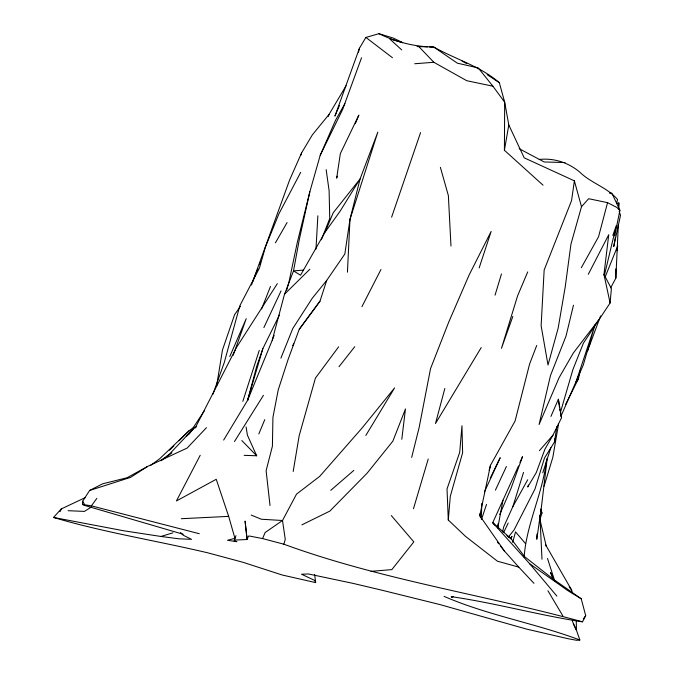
<?xml version="1.0" encoding="UTF-8"?>
<svg xmlns="http://www.w3.org/2000/svg" width="674" height="674" viewBox="0 0 674 674"><rect width="100%" height="100%" fill="white"/><g stroke="black" fill="none" stroke-linecap="round" stroke-linejoin="round"><path stroke-width="1.01" d="M543.042 185.182L504.413 150.277L504.683 102.212L499.324 82.691C480.141 66.094 455.548 59.32 433.77 47.045C414.889 46.809 395.899 42.066 378.999 33.7L365.889 37.424L359.469 48.208L334.919 116.113L339.418 105.591M536.942 534.027L536.782 539.276L541.298 508.061L547.052 459.668M618.311 225.023L615.859 278.135L610.669 287.84M618.665 209.1L618.858 202.958L616.499 203.43L617.569 199.563C607.485 187.406 590.913 183.176 579.632 171.98C568.401 162.602 553.784 157.8 539.192 159.477M481.303 519.115L481.809 503.368M183.185 534.271L83.686 505.155L82.54 504.422L82.666 501.262L89.617 490.461L102.625 483.814L127.1 477.731L147.564 466.45L187.187 448.041L206.446 427.695M347.439 272.178L349.966 219.438L360.076 178.947L377.828 132.112L349.966 219.438L344.835 253.997L326.705 280.426L312.239 298.27L292.777 328.541L280.906 358.121M315.98 249.085L317.875 215.781M508.322 537.161L514.11 529.874L535.021 488.92L544.491 458.034L554.517 441.976L554.694 438.85M618.437 209.066L618.858 202.958M479.93 513.672L480.377 517.48M497.741 526.933L497.96 523.917M448.294 520.025L450.291 496.342L462.625 452.726L461.968 425.766L459.702 452.364L447.022 488.945L448.294 520.025L465.431 536.302L497.404 561.181L518.778 567.129L533.976 583.33M560.557 411.957L572.892 369.596L583.431 343.1L610.096 302.997L611.394 288.59L603.955 274.436L608.748 234.704L588.301 274.293M524.145 557.069C526.495 523.319 543.252 492.475 546.673 458.826M401.797 439.263L405.47 408.933L392.866 441.15L367.035 473.274L329.839 511.111L301.885 524.844M617.106 250.804L617.713 245.875L605.488 276.18M429.582 46.919L433.77 47.045L457.334 63.171L478.237 67.914L492.896 86.196L504.683 102.212L508.803 124.976L524.195 157.826L574.374 180.834L571.56 200.591L544.162 270.004L541.121 325.711L548.004 365.013L558.156 328.187L565.233 286.821L570.962 244.106L581.494 206.724L588.638 198.712L607.56 202.647L616.769 207.398L619.928 210.263L614.671 235.942L614.663 233.853M554.517 441.976L556.775 426.642M216.59 386.076L222.471 350L234.586 314.699L240.483 306.223M293.182 471.471L299.172 435.724L315.415 378.106L338.66 346.807M615.328 237.273L613.753 246.532L620.51 215.318L619.17 211.358M558.552 424.03L552.806 457.402L544.078 486.224M504.413 150.277L508.803 124.976M497.791 527.911L502.973 500.218L518.483 466.004M604.283 275.877L616.272 225.554L612.843 235.378M502.636 531.896L503.655 526.975L512.863 506.612L527.708 479.753M536.715 345.459L529.596 364.011L515.088 420.989L490.495 465.287L479.787 515.694L504.287 550.869L518.778 567.129M565.596 404.425L578.435 378.805L580.196 370.649M344.928 103.602L335.542 120.284L320.217 155.281L309.863 191.694L299.281 239.624L293.519 270.897L284.504 294.252L272.254 340.21L247.594 400.331L223.642 440.071M301.076 155.012L301.522 153.023L312.382 134.817L329.022 114.454L346.099 85.75M573.473 305.204L566.042 336.014L550.481 375.511L539.074 424.519L559.083 377.718L573.288 353.058L598.579 320.066M309.863 191.694L297.403 242L289.087 281.505L286.61 290.486M411.671 457.41L419.135 427.543L430.551 368.577L448.657 322.282L469.104 275.009L491.152 231.418L479.138 267.966M358.442 52.176L359.469 48.208M607.56 202.647L598.554 236.751L581.308 267.747M444.84 388.477L435.488 423.516L481.211 347.582M248.428 398.494L247.594 400.331L256.6 366.723L262.852 348.643L279.373 315.137M512.67 542.385L515.543 531.896L525.417 543.48M200.212 455.287L176.419 500.959L216.236 479.29L228.671 516.377L234.931 538.324L227.526 540.278L236.928 541.702L234.232 540.834L235.967 535.653M489.088 470.326L490.495 465.287M502.973 500.218L492.745 522.679L511.077 538.694L524.642 556.699L553.531 579.345L581.232 598.79L585.698 615.657L582.496 621.824C483.317 594.535 380.759 579.665 283.872 544.204L285.262 539.369L282.507 520.505L296.518 494.143L319.72 476.341L362.014 428.083L394.585 387.929L365.839 435.438M337.236 176.192L336.663 178.172L340.353 153.579L358.854 115.094L355.333 123.662M247.594 400.331L262.852 348.643M413.482 508.71L428.217 459.011M600.585 315.954L589.059 346.849M495.045 295.153L501.464 273.973M587.703 350.859L590.416 341.954M512.863 506.612L523.529 472.381M539.411 521.036L541.989 513.04L540.759 509.013M242.825 401.359L259.271 350.337M542.764 472.845L550.86 447.73M270.021 505.525L266.112 470.705L272.406 446.196L272.936 417.358L278.227 389.867L288.093 359.469L299.205 329.418L319.99 301.168L326.705 280.426M481.59 519.174L486.518 504.379M575.714 382.874L595.066 324.758L583.246 365.055L560.962 416.229M420.576 132.593L391.611 217.197M528.408 485.061L527.725 487.024L536.285 472.575L544.946 449.154L552.941 435.21L561.56 417.712L558.375 399.21L550.928 416.422M328.322 116.433L329.022 114.454M233.187 355.316L246.229 318.676L229.783 356.538M512.847 316.392L501.464 348.348L517.615 295.802L527.717 271.917M212.933 394.197L224.215 362.679L239.868 305.676L259.423 268.084L265.371 247.189L278.893 213.86L300.68 172.367M251.469 285.026L289.601 180.034L301.522 153.023M361.542 57.745L342.67 109.382L320.217 155.281M272.254 340.21L274.116 335.357M321.388 239.776L329.746 218.486L329.106 190.632L326.149 169.646M261.605 308.953L270.485 286.416M252.523 282.077L257.915 268.614M259.448 264.764L260.602 261.883M258.824 433.946L264.756 419.683M325.205 231.949L333.2 212.799L360.076 178.947L339.982 211.4L325.205 231.949L300.553 275.203L293.519 270.897L303.283 270.114M234.232 540.834L234.603 540.076L246.996 539.529L248.462 536.15L249.363 536.015L262.557 538.577L265.16 532.494L282.507 520.505L261.344 519.233L251.208 515.079M499.737 514.506L510.884 488.76L522.502 456.686L519.949 462.448M484.429 491.936L500.192 457.697L490.225 478.195M60.037 511.667L61.309 508.921L85.573 497.463M495.415 490.166L506.401 466.501M263.879 327.598L281.041 290.924M503.663 532.494L508.196 523.016M361.921 306.695L380.962 269.507M292.676 345.619L293.721 343.791M275.413 242.834L287.09 222.555M234.459 441.554L263.45 395.301M277.326 283.661L236.582 347.304L195.216 427.939L196.589 426.415M204.424 410.693L191.922 429.658L186.816 436.053M576.7 381.374L578.435 378.805M583.364 618.892L585.698 615.657M82.54 504.422L91.386 505.854L96.82 498.372M299.248 329.232L319.99 301.168M510.184 538.821L512.038 536.428L510.841 537.726M339.005 366.723L354.743 346.706M188.484 434.722L194.415 427.645L169.284 454.284L160.875 460.519M539.444 450.62L552.941 435.21M314.665 574.492L315.659 582.614L282.204 574.998L242.809 562.242L207.811 552.832C156.494 540.7 103.998 532.426 53.49 517.447L61.309 508.921M169.503 450.224L173.884 445.868M179.006 440.788L189.234 430.627L194.179 427.198M284.504 294.252L309.846 269.221M189.234 430.627L159.637 458.8L150.749 465.313M330.757 490.327L353.85 470.376M160.96 460.805L165.181 457.756M166.866 456.534L171.937 452.877M147.564 466.45L130.545 477.394L89.617 490.461M91.445 506.958L84.444 511.398L68.074 510.707M453.551 596.431L451.74 597.425L451.218 596.65C495.306 602.994 538.686 615.219 582.496 621.824M53.49 517.447L123.662 530.767L160.943 536.462L172.923 532.822M572.218 620.771L576.464 630.249L579.851 640.005L576.666 640.3L568.115 638.725L526.807 629.154L440.13 604.62L381.754 590.163L353.033 583.381L308.448 573.962L301.548 574.24L314.589 580.373L315.659 582.614M371.012 571.341L391.855 569.606L413.828 541.871L391.333 515.593M414.721 63.744L433.845 62.286L466.753 80.712L492.896 86.196M181.306 518.71L228.671 516.377M609.431 193.177L611.798 193.067L619.928 210.263M565.056 162.552L544.154 161.962L519.106 148.651M417.038 46.548L427.493 46.86M244.19 455.338L256.676 455.776L247.4 435.118L246.094 426.954M160.943 536.462L178.871 538.804L191.509 539.326L183.244 535.232L180.497 532.477M91.386 505.854L199.285 533.715M262.557 538.577L283.872 544.204M402.605 42.715L389.513 38.713L401.704 49.901M378.999 33.7L393.287 38.081L402.673 42.572M444.056 596.372C487.799 615.328 535.299 623.281 579.851 640.005M462.162 61.174L466.787 63.668M581.232 598.79L568.207 590.871L529.638 563.717L492.745 522.679L494.564 525.021M487.142 74.654L499.324 82.691M506.865 535.645L511.077 538.694M365.889 37.424L392.462 57.745M241.823 440.552L256.676 455.776M418.52 46.262L433.845 62.286M529.638 563.717L556.876 596.094M497.505 542.182L498.735 543.758M500.588 546.134L504.287 550.869M569.168 586.843L571.653 590.079L572.336 593.019M547.945 590.778L562.857 615.901M82.666 501.262L84.562 504.506M545.451 544.558L571.653 590.079M541.003 511.271L541.989 513.04M573.237 623.694L576.464 630.249L576.27 621.007M553.927 580.028L550.532 572.445L553.489 580.171M547.507 558.46L554.71 580.954M440.383 167.329L448.37 195.612L450.973 246.044M574.374 180.834L581.494 206.724M560.524 413.912L561.56 417.712M539.63 518.247L546.319 546.462M603.955 274.436L610.096 302.997M558.375 399.21L559.454 407.071M559.723 409.034L559.993 410.997M247.097 539.419L245.075 521.095L247.08 539.267M539.866 515.172L541.989 559.26M615.809 268.867L615.859 278.135"/></g></svg>
